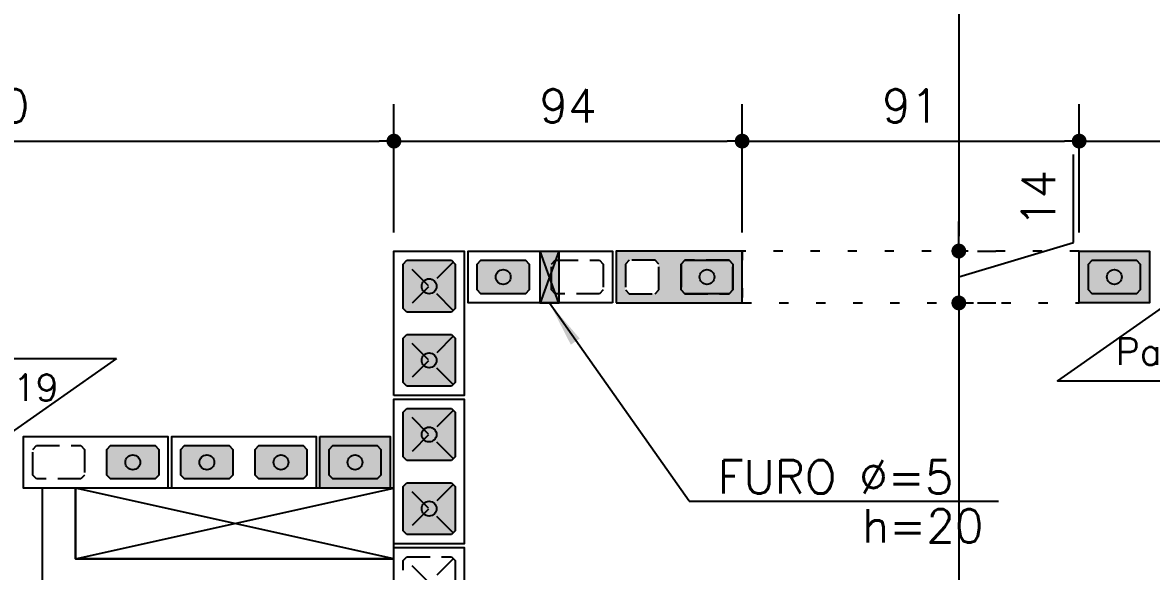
# Model space of a CAD drawing. Extents: x -14651 to 3496, y -7403 to -1290.
# Drawn here: x 1364.3 to 1669, y -6751 to -6603 of the extents above; entities that cross this region are included whole.
import ezdxf
from ezdxf.enums import TextEntityAlignment as Align

# ---------------------------------------------------------------- set-up
doc = ezdxf.new("R2010")
doc.units = 0
doc.header["$LTSCALE"] = 25
doc.linetypes.add('DASHED2', pattern=[0.375, 0.25, -0.125])
doc.linetypes.add('ESTILO_TQS_0002', pattern=[0.4, 0.1, -0.3])
for name, color, linetype in [('203', 1, 'DASHED2'), ('213', 252, 'Continuous'), ('241', 2, 'Continuous'), ('247', 50, 'Continuous'), ('248', 100, 'Continuous'), ('ALVENARIA NÃO ESTRUTURAL', 242, 'Continuous'), ('Arranque', 14, 'Continuous'), ('COTA', 1, 'Continuous'), ('FERRO', 5, 'Continuous'), ('H2', 252, 'Continuous'), ('Linha_fina', 1, 'Continuous'), ('Pena_1', 1, 'Continuous'), ('Pena_2', 2, 'Continuous'), ('PORTA', 3, 'ESTILO_TQS_0002'), ('T1', 2, 'Continuous'), ('VIGA', 3, 'Continuous')]:
    doc.layers.add(name, color=color, linetype=linetype)
doc.styles.add('COTA', font='romans.shx')
doc.styles.add('Texto1', font='romans.shx', dxfattribs={"height": 9})
doc.dimstyles.new('forma', dxfattribs={"dimscale": 5, "dimtxt": 1.8, "dimasz": 0.8, "dimexe": 2, "dimexo": 1, "dimgap": 1, "dimtad": 1, "dimdec": 1, "dimzin": 9, "dimtxsty": 'COTA', "dimblk1": 'DOT', "dimblk2": 'DOT', "dimsah": 1, "dimcen": 0, "dimdle": 1, "dimclrd": 256, "dimclre": 256, "dimclrt": 2, "dimadec": 0, "dimazin": 0, "dimtfac": 1, "dimtdec": 0, "dimtmove": 0, "dimatfit": 3, "dimfxl": 1, "dimtolj": 1, "dimtzin": 0, "dimarcsym": 0})

# ---------------------------------------------------------------- blocks, each defined once
blk = doc.blocks.new('P4020')
blk.add_lwpolyline([(-19.5, -9.5), (19.5, -9.5), (19.5, 9.5), (-19.5, 9.5), (-19.5, -9.5)])
at = {"color": 1, "linetype": 'DASHED2'}
for points in [[(-17, -6), (-16, -7), (-4, -7), (-3, -6), (-3, 6), (-4, 7), (-16, 7), (-17, 6), (-17, -6)], [(3, -6), (4, -7), (16, -7), (17, -6), (17, 6), (16, 7), (4, 7), (3, 6), (3, -6)]]:
    blk.add_lwpolyline(points, dxfattribs=at)
at = {"layer": '203', "color": 253}
for p, q in [((-16.5, 6.5), (-3.5, -6.5)), ((-3.5, 6.5), (-16.5, -6.5)), ((16.5, 6.5), (3.5, -6.5)), ((3.5, 6.5), (16.5, -6.5))]:
    blk.add_line(p, q, dxfattribs=at)
blk = doc.blocks.new('P4015', base_point=(5842102.11612, -8124149.02973))
blk.add_lwpolyline([(5842082.61612, -8124156.02973), (5842121.61612, -8124156.02973), (5842121.61612, -8124142.02973), (5842082.61612, -8124142.02973), (5842082.61612, -8124156.02973)])
at = {"color": 1, "linetype": 'DASHED2'}
for points in [[(5842085.11612, -8124152.52973), (5842086.11612, -8124153.52973), (5842098.11612, -8124153.52973), (5842099.11612, -8124152.52973), (5842099.11612, -8124145.52973), (5842098.11612, -8124144.52973), (5842086.11612, -8124144.52973), (5842085.11612, -8124145.52973), (5842085.11612, -8124152.52973)], [(5842105.11612, -8124152.52973), (5842106.11612, -8124153.52973), (5842118.11612, -8124153.52973), (5842119.11612, -8124152.52973), (5842119.11612, -8124145.52973), (5842118.11612, -8124144.52973), (5842106.11612, -8124144.52973), (5842105.11612, -8124145.52973), (5842105.11612, -8124152.52973)]]:
    blk.add_lwpolyline(points, dxfattribs=at)
blk = doc.blocks.new('P2015')
at = {"layer": '247'}
h = blk.add_hatch(color=50, dxfattribs=at)
h.paths.add_polyline_path([(9.5, 7), (-9.5, 7), (-9.5, -7), (9.5, -7)])
h.paths.add_polyline_path([(6, -4.5), (-6, -4.5), (-7, -3.5), (-7, 3.5), (-6, 4.5), (6, 4.5), (7, 3.5), (7, -3.5)], flags=16)
blk.add_lwpolyline([(-9.5, -7), (9.5, -7), (9.5, 7), (-9.5, 7), (-9.5, -7)])
at = {"color": 1, "linetype": 'DASHED2'}
blk.add_lwpolyline([(-7, -3.5), (-6, -4.5), (6, -4.5), (7, -3.5), (7, 3.5), (6, 4.5), (-6, 4.5), (-7, 3.5), (-7, -3.5)], dxfattribs=at)
blk = doc.blocks.new('P3515')
at = {"layer": '248'}
h = blk.add_hatch(color=100, dxfattribs=at)
h.paths.add_polyline_path([(17, 7), (-17, 7), (-17, -7), (17, -7)])
h.paths.add_polyline_path([(-5.5, -3.5), (-6.5, -4.5), (-13.5, -4.5), (-14.5, -3.5), (-14.5, 3.5), (-13.5, 4.5), (-6.5, 4.5), (-5.5, 3.5)], flags=16)
h.paths.add_polyline_path([(0.5, 3.5), (1.5, 4.5), (13.5, 4.5), (14.5, 3.5), (14.5, -3.5), (13.5, -4.5), (1.5, -4.5), (0.5, -3.5)], flags=16)
blk.add_lwpolyline([(-17, -7), (17, -7), (17, 7), (-17, 7), (-17, -7)])
at = {"color": 1, "linetype": 'DASHED2'}
for points in [[(-14.5, -3.5), (-13.5, -4.5), (-6.5, -4.5), (-5.5, -3.5), (-5.5, 3.5), (-6.5, 4.5), (-13.5, 4.5), (-14.5, 3.5), (-14.5, -3.5)], [(0.5, -3.5), (1.5, -4.5), (13.5, -4.5), (14.5, -3.5), (14.5, 3.5), (13.5, 4.5), (1.5, 4.5), (0.5, 3.5), (0.5, -3.5)]]:
    blk.add_lwpolyline(points, dxfattribs=at)
blk = doc.blocks.new('GR-1414')
at = {"layer": '213'}
h = blk.add_hatch(color=256, dxfattribs=at)
h.paths.add_polyline_path([(6, -7), (7, -6), (7, 6), (6, 7), (-6, 7), (-7, 6), (-7, -6), (-6, -7)])
h.paths.add_polyline_path([(2, 0, 1), (-2, 0, 1)], flags=16)
at = {"layer": 'Arranque'}
blk.add_hatch(color=256, dxfattribs=at).paths.add_polyline_path([(2, 0, 1), (-2, 0, 1)])
at = {"layer": '213'}
for p, q in [((-7, 6), (-6, 7)), ((-6, 7), (6, 7)), ((6, 7), (7, 6)), ((-7, -6), (-7, 6)), ((7, 6), (7, -6)), ((-6, -7), (-7, -6)), ((7, -6), (6, -7)), ((6, -7), (-6, -7))]:
    blk.add_line(p, q, dxfattribs=at)
at = {"layer": 'FERRO', "linetype": 'Continuous'}
blk.add_circle((0, 0), 2, dxfattribs=at)
blk = doc.blocks.new('GR-1409')
at = {"layer": '213'}
h = blk.add_hatch(color=256, dxfattribs=at)
h.paths.add_polyline_path([(-6, 4.5), (-7, 3.5), (-7, -3.5), (-6, -4.5), (6, -4.5), (7, -3.5), (7, 3.5), (6, 4.5)])
h.paths.add_polyline_path([(-2, 0, 1), (2, 0, 1)], flags=16)
at = {"layer": 'Arranque'}
blk.add_hatch(color=256, dxfattribs=at).paths.add_polyline_path([(-2, 0, 1), (2, 0, 1)])
at = {"layer": '213'}
blk.add_lwpolyline([(-7, 3.5), (-6, 4.5), (6, 4.5), (7, 3.5), (7, -3.5), (6, -4.5), (-6, -4.5), (-7, -3.5), (-7, 3.5)], dxfattribs=at)
at = {"layer": 'FERRO', "linetype": 'Continuous'}
blk.add_circle((0, 0), 2, dxfattribs=at)
blk = doc.blocks.new('_IDNPAR_2')
at = {"color": 3}
blk.add_lwpolyline([(1, -0.7), (0, 0), (-1, -0.7)], close=True, dxfattribs=at)
blk.add_circle((0, 0), 0.05, dxfattribs=at)
at = {"layer": '247', "color": 2, "style": 'COTA', "flags": 8}
blk.add_attdef('ID', text='', height=0.24, dxfattribs=at).set_placement((0, -0.438), align=Align.MIDDLE_CENTER)
blk = doc.blocks.new('_Dot')
at = {"color": 0, "linetype": 'ByBlock', "lineweight": -2}
blk.add_line((-0.5, 0), (-1, 0), dxfattribs=at)
at = {"color": 0, "linetype": 'ByBlock', "const_width": 0.5}
blk.add_lwpolyline([(-0.25, 0, 1), (0.25, 0, 1)], format="xyb", close=True, dxfattribs=at)
blk = doc.blocks.new('*D164')
at = {"layer": 'COTA', "lineweight": -2, "transparency": 16777216}
for p, q in [((1619.63, -6513.6), (1627.02, -6513.6)), ((1617.02, -6517.6), (1617.02, -6660.6)), ((1622.02, -6664.6), (1627.02, -6664.6))]:
    blk.add_line(p, q, dxfattribs=at)
at = {"layer": 'Defpoints', "color": 0, "transparency": 16777216}
for p in [(1614.63, -6513.6), (1617.02, -6664.6), (1617.02, -6664.6)]:
    blk.add_point(p, dxfattribs=at)
at = {"layer": 'COTA', "lineweight": -2, "transparency": 16777216, "xscale": 4, "yscale": 4, "zscale": 4}
for p, rotation in [((1617.02, -6513.6), 90), ((1617.02, -6664.6), 270)]:
    blk.add_blockref('_Dot', p, dxfattribs=dict(at, rotation=rotation))
at = {"layer": 'COTA', "color": 2, "transparency": 16777216, "insert": (1607.52, -6589.1), "char_height": 9, "attachment_point": 5, "rotation": 90, "style": 'COTA'}
blk.add_mtext('\\A1;151 ', dxfattribs=at)
blk = doc.blocks.new('*D165')
at = {"layer": 'COTA', "lineweight": -2, "transparency": 16777216}
for p, q in [((1648.02, -6662.3), (1648.02, -6638.58)), ((1617.02, -6660.6), (1617.02, -6656.6)), ((1617.02, -6671.6), (1648.02, -6662.3)), ((1617.02, -6664.6), (1617.02, -6678.6)), ((1617.02, -6664.6), (1617.02, -6678.6)), ((1622.02, -6664.6), (1627.02, -6664.6)), ((1622.02, -6678.6), (1627.02, -6678.6)), ((1617.02, -6682.6), (1617.02, -6686.6))]:
    blk.add_line(p, q, dxfattribs=at)
at = {"layer": 'Defpoints', "color": 0, "transparency": 16777216}
for p in [(1617.02, -6664.6), (1617.02, -6678.6), (1617.02, -6678.6)]:
    blk.add_point(p, dxfattribs=at)
at = {"layer": 'COTA', "lineweight": -2, "transparency": 16777216, "xscale": 4, "yscale": 4, "zscale": 4}
for p, rotation in [((1617.02, -6664.6), 270), ((1617.02, -6678.6), 90)]:
    blk.add_blockref('_Dot', p, dxfattribs=dict(at, rotation=rotation))
at = {"layer": 'COTA', "color": 2, "transparency": 16777216, "insert": (1638.52, -6650.44), "char_height": 9, "attachment_point": 5, "rotation": 90, "style": 'COTA'}
blk.add_mtext('\\A1;14 ', dxfattribs=at)
blk = doc.blocks.new('*D166')
at = {"layer": 'COTA', "lineweight": -2, "transparency": 16777216}
for p, q in [((1622.02, -6678.6), (1627.02, -6678.6)), ((1617.02, -6682.6), (1617.02, -7145.6)), ((1622.02, -7149.6), (1627.02, -7149.6))]:
    blk.add_line(p, q, dxfattribs=at)
at = {"layer": 'Defpoints', "color": 0, "transparency": 16777216}
for p in [(1617.02, -6678.6), (1617.02, -7149.6), (1617.02, -7149.6)]:
    blk.add_point(p, dxfattribs=at)
at = {"layer": 'COTA', "lineweight": -2, "transparency": 16777216, "xscale": 4, "yscale": 4, "zscale": 4}
for p, rotation in [((1617.02, -6678.6), 90), ((1617.02, -7149.6), 270)]:
    blk.add_blockref('_Dot', p, dxfattribs=dict(at, rotation=rotation))
at = {"layer": 'COTA', "color": 2, "transparency": 16777216, "insert": (1607.52, -6914.1), "char_height": 9, "attachment_point": 5, "rotation": 90, "style": 'COTA'}
blk.add_mtext('\\A1;471 ', dxfattribs=at)
blk = doc.blocks.new('*D197')
at = {"layer": 'COTA', "lineweight": -2, "transparency": 16777216}
for p, q in [((1244.52, -6659.6), (1244.52, -6624.94)), ((1464.52, -6659.6), (1464.52, -6624.94)), ((1248.52, -6634.94), (1460.52, -6634.94))]:
    blk.add_line(p, q, dxfattribs=at)
at = {"layer": 'Defpoints', "color": 0, "transparency": 16777216}
for p in [(1464.52, -6634.94), (1244.52, -6664.6), (1464.52, -6664.6)]:
    blk.add_point(p, dxfattribs=at)
at = {"layer": 'COTA', "lineweight": -2, "transparency": 16777216, "xscale": 4, "yscale": 4, "zscale": 4, "rotation": 180}
blk.add_blockref('_Dot', (1244.52, -6634.94), dxfattribs=at)
at = {"layer": 'COTA', "lineweight": -2, "transparency": 16777216, "xscale": 4, "yscale": 4, "zscale": 4}
blk.add_blockref('_Dot', (1464.52, -6634.94), dxfattribs=at)
at = {"layer": 'COTA', "color": 2, "transparency": 16777216, "insert": (1354.52, -6625.44), "char_height": 9, "attachment_point": 5, "style": 'COTA'}
blk.add_mtext('\\A1;220 ', dxfattribs=at)
blk = doc.blocks.new('*D198')
at = {"layer": 'COTA', "lineweight": -2, "transparency": 16777216}
for p, q in [((1464.52, -6659.6), (1464.52, -6624.94)), ((1558.52, -6659.6), (1558.52, -6624.94)), ((1468.52, -6634.94), (1554.52, -6634.94))]:
    blk.add_line(p, q, dxfattribs=at)
at = {"layer": 'Defpoints', "color": 0, "transparency": 16777216}
for p in [(1558.52, -6634.94), (1464.52, -6664.6), (1558.52, -6664.6)]:
    blk.add_point(p, dxfattribs=at)
at = {"layer": 'COTA', "lineweight": -2, "transparency": 16777216, "xscale": 4, "yscale": 4, "zscale": 4, "rotation": 180}
blk.add_blockref('_Dot', (1464.52, -6634.94), dxfattribs=at)
at = {"layer": 'COTA', "lineweight": -2, "transparency": 16777216, "xscale": 4, "yscale": 4, "zscale": 4}
blk.add_blockref('_Dot', (1558.52, -6634.94), dxfattribs=at)
at = {"layer": 'COTA', "color": 2, "transparency": 16777216, "insert": (1511.52, -6625.44), "char_height": 9, "attachment_point": 5, "style": 'COTA'}
blk.add_mtext('\\A1;94 ', dxfattribs=at)
blk = doc.blocks.new('*D199')
at = {"layer": 'COTA', "lineweight": -2, "transparency": 16777216}
for p, q in [((1558.52, -6659.6), (1558.52, -6624.94)), ((1649.52, -6659.6), (1649.52, -6624.94)), ((1562.52, -6634.94), (1645.52, -6634.94))]:
    blk.add_line(p, q, dxfattribs=at)
at = {"layer": 'Defpoints', "color": 0, "transparency": 16777216}
for p in [(1649.52, -6634.94), (1558.52, -6664.6), (1649.52, -6664.6)]:
    blk.add_point(p, dxfattribs=at)
at = {"layer": 'COTA', "lineweight": -2, "transparency": 16777216, "xscale": 4, "yscale": 4, "zscale": 4, "rotation": 180}
blk.add_blockref('_Dot', (1558.52, -6634.94), dxfattribs=at)
at = {"layer": 'COTA', "lineweight": -2, "transparency": 16777216, "xscale": 4, "yscale": 4, "zscale": 4}
blk.add_blockref('_Dot', (1649.52, -6634.94), dxfattribs=at)
at = {"layer": 'COTA', "color": 2, "transparency": 16777216, "insert": (1604.02, -6625.44), "char_height": 9, "attachment_point": 5, "style": 'COTA'}
blk.add_mtext('\\A1;91 ', dxfattribs=at)
blk = doc.blocks.new('*D200')
at = {"layer": 'COTA', "lineweight": -2, "transparency": 16777216}
for p, q in [((1649.52, -6659.6), (1649.52, -6624.94)), ((1838.52, -6659.6), (1838.52, -6624.94)), ((1653.52, -6634.94), (1834.52, -6634.94))]:
    blk.add_line(p, q, dxfattribs=at)
at = {"layer": 'Defpoints', "color": 0, "transparency": 16777216}
for p in [(1838.52, -6634.94), (1649.52, -6664.6), (1838.52, -6664.6)]:
    blk.add_point(p, dxfattribs=at)
at = {"layer": 'COTA', "lineweight": -2, "transparency": 16777216, "xscale": 4, "yscale": 4, "zscale": 4, "rotation": 180}
blk.add_blockref('_Dot', (1649.52, -6634.94), dxfattribs=at)
at = {"layer": 'COTA', "lineweight": -2, "transparency": 16777216, "xscale": 4, "yscale": 4, "zscale": 4}
blk.add_blockref('_Dot', (1838.52, -6634.94), dxfattribs=at)
at = {"layer": 'COTA', "color": 2, "transparency": 16777216, "insert": (1744.02, -6625.44), "char_height": 9, "attachment_point": 5, "style": 'COTA'}
blk.add_mtext('\\A1;189 ', dxfattribs=at)
blk = doc.blocks.new('proj-terreo-1')
at = {"layer": 'ALVENARIA NÃO ESTRUTURAL'}
blk.add_lwpolyline([(3093.41, 622.37), (3093.41, 594.37), (3188.41, 594.37), (3188.41, 603.37), (3102.41, 603.37), (3102.41, 622.37), (3093.41, 622.37)], close=True, dxfattribs=at)
at = {"layer": 'Pena_1'}
for p, q in [((3102.41, 603.37), (3188.41, 622.37)), ((3188.41, 603.37), (3102.41, 622.37))]:
    blk.add_line(p, q, dxfattribs=at)
at = {"layer": 'Pena_2'}
blk.add_lwpolyline([(3102.41, 622.37), (3102.41, 603.37), (3188.41, 603.37), (3188.41, 622.37), (3102.41, 622.37)], dxfattribs=at)
blk = doc.blocks.new('ss')
at = {"layer": 'Linha_fina'}
blk.add_solid([(0, 0), (-2.501, -0.287), (-2.499, 0.296)], dxfattribs=at)

msp = doc.modelspace()

# ---------------------------------------------------------------- hatches: boundary and pattern name
at = {"layer": 'H2'}
for points in [[(1509.03, -6664.61), (1504.03, -6664.61), (1506.52, -6671.62)], [(1506.52, -6671.62), (1504.03, -6664.61), (1504.03, -6678.61)], [(1509.03, -6664.61), (1506.52, -6671.62), (1509.03, -6678.65)], [(1506.52, -6671.62), (1504.03, -6678.61), (1504.03, -6678.65), (1509.03, -6678.65)], [(1509.03, -6678.65), (1506.52, -6671.62), (1504.03, -6678.61), (1504.03, -6678.65)]]:
    msp.add_hatch(color=256, dxfattribs=at).paths.add_polyline_path(points)

# ---------------------------------------------------------------- linework, layer by layer
at = {"layer": 'Linha_fina'}
for q in [(1506.53, -6678.65), (1627.76, -6732.07)]:
    msp.add_line((1544.2, -6732.07), q, dxfattribs=at)
at = {"layer": 'Pena_2', "ltscale": 0.5}
msp.add_lwpolyline([(1504.03, -6664.61), (1509.03, -6664.61), (1509.03, -6678.65), (1504.03, -6678.65)], close=True, dxfattribs=at)
at = {"layer": 'PORTA'}
msp.add_lwpolyline([(1558.52, -6678.6), (1649.52, -6678.6), (1649.52, -6664.6), (1558.52, -6664.6)], close=True, dxfattribs=at)
at = {"layer": 'VIGA', "ltscale": 0.5}
for p, q in [((1509.03, -6664.61), (1504.03, -6678.61)), ((1509.03, -6678.65), (1504.03, -6664.61))]:
    msp.add_line(p, q, dxfattribs=at)

# ---------------------------------------------------------------- block references
for name, p in [('proj-terreo-1', (-1723.89, -7350.97)), ('GR-1414', (1474.02, -6674.1)), ('GR-1409', (1494.02, -6671.6)), ('GR-1409', (1549.02, -6671.6)), ('GR-1409', (1659.02, -6671.6)), ('GR-1414', (1474.02, -6694.1)), ('GR-1414', (1474.02, -6714.1)), ('GR-1409', (1394.02, -6721.6)), ('GR-1409', (1414.02, -6721.6)), ('GR-1409', (1434.02, -6721.6)), ('GR-1409', (1454.02, -6721.6)), ('GR-1414', (1474.02, -6734.1))]:
    msp.add_blockref(name, p)
at = {"layer": '241', "xscale": -1}
for name, p, rotation in [('P4020', (1474.02, -6684.1), 270), ('P2015', (1659.02, -6671.6), 180), ('P4020', (1474.02, -6724.1), 270), ('P2015', (1454.02, -6721.6), 180), ('P4020', (1474.02, -6764.1), 270)]:
    msp.add_blockref(name, p, dxfattribs=dict(at, rotation=rotation))
for p in [(1504.02, -6671.6), (1384.02, -6721.6), (1424.02, -6721.6)]:
    msp.add_blockref('P4015', p, dxfattribs=at)
at = {"layer": '241'}
msp.add_blockref('P3515', (1541.52, -6671.6), dxfattribs=at)
at = {"layer": '247', "linetype": 'Continuous', "xscale": 30, "yscale": 30, "zscale": 30}
msp.add_blockref('_IDNPAR_2', (1673.69, -6678.6), dxfattribs=at).add_auto_attribs({'ID': 'Par15'})
at = {"layer": '247', "linetype": 'Continuous'}
ref = msp.add_blockref('_IDNPAR_2', (1359.64, -6714.6), dxfattribs=dict(at, xscale=-30, yscale=30, zscale=30, rotation=180))
ref.add_attrib('ID', 'Par19', dxfattribs={"color": 2, "height": 7.2, "style": 'COTA', "flags": 8}).set_placement((1359.64, -6701.45), align=Align.MIDDLE_CENTER)
at = {"layer": 'COTA', "xscale": -4.999999999999998, "yscale": 4.999999999999998, "zscale": 4.999999999999998, "rotation": 303.6559025255237}
msp.add_blockref('ss', (1506.53, -6678.65), dxfattribs=at)

# ---------------------------------------------------------------- texts
at = {"layer": 'T1', "style": 'Texto1'}
for s, p in [('FURO Ø=5', (1551.93, -6730.06)), ('h=20', (1590.89, -6743.27))]:
    msp.add_text(s, height=9, dxfattribs=at).set_placement(p)

# ---------------------------------------------------------------- dimensions: what is measured, and where the dimension line sits
at = {"layer": 'COTA'}
for base, p1, p2, picture, middle in [((1617.02, -6664.6), (1614.63, -6513.6), (1617.02, -6664.6), '*D164', (1607.52, -6589.1)), ((1617.02, -6678.6), (1617.02, -6664.6), (1617.02, -6678.6), '*D165', (1638.52, -6657.3)), ((1617.02, -7149.6), (1617.02, -6678.6), (1617.02, -7149.6), '*D166', (1607.52, -6914.1))]:
    dim = msp.add_linear_dim(base=base, p1=p1, p2=p2, angle=90, dimstyle='forma', override={"dimpost": ' ', "dimtmove": 1}, dxfattribs=at)
    dim.commit()
    dim.dimension.update_dxf_attribs({"geometry": picture, "text_midpoint": middle})
for base, p1, p2, picture, middle in [((1464.52, -6634.94), (1244.52, -6664.6), (1464.52, -6664.6), '*D197', (1354.52, -6625.44)), ((1558.52, -6634.94), (1464.52, -6664.6), (1558.52, -6664.6), '*D198', (1511.52, -6625.44)), ((1649.52, -6634.94), (1558.52, -6664.6), (1649.52, -6664.6), '*D199', (1604.02, -6625.44)), ((1838.52, -6634.94), (1649.52, -6664.6), (1838.52, -6664.6), '*D200', (1744.02, -6625.44))]:
    dim = msp.add_linear_dim(base=base, p1=p1, p2=p2, dimstyle='forma', override={"dimpost": ' ', "dimtmove": 1}, dxfattribs=at)
    dim.commit()
    dim.dimension.update_dxf_attribs({"geometry": picture, "text_midpoint": middle})

doc.saveas('drawing.dxf')
